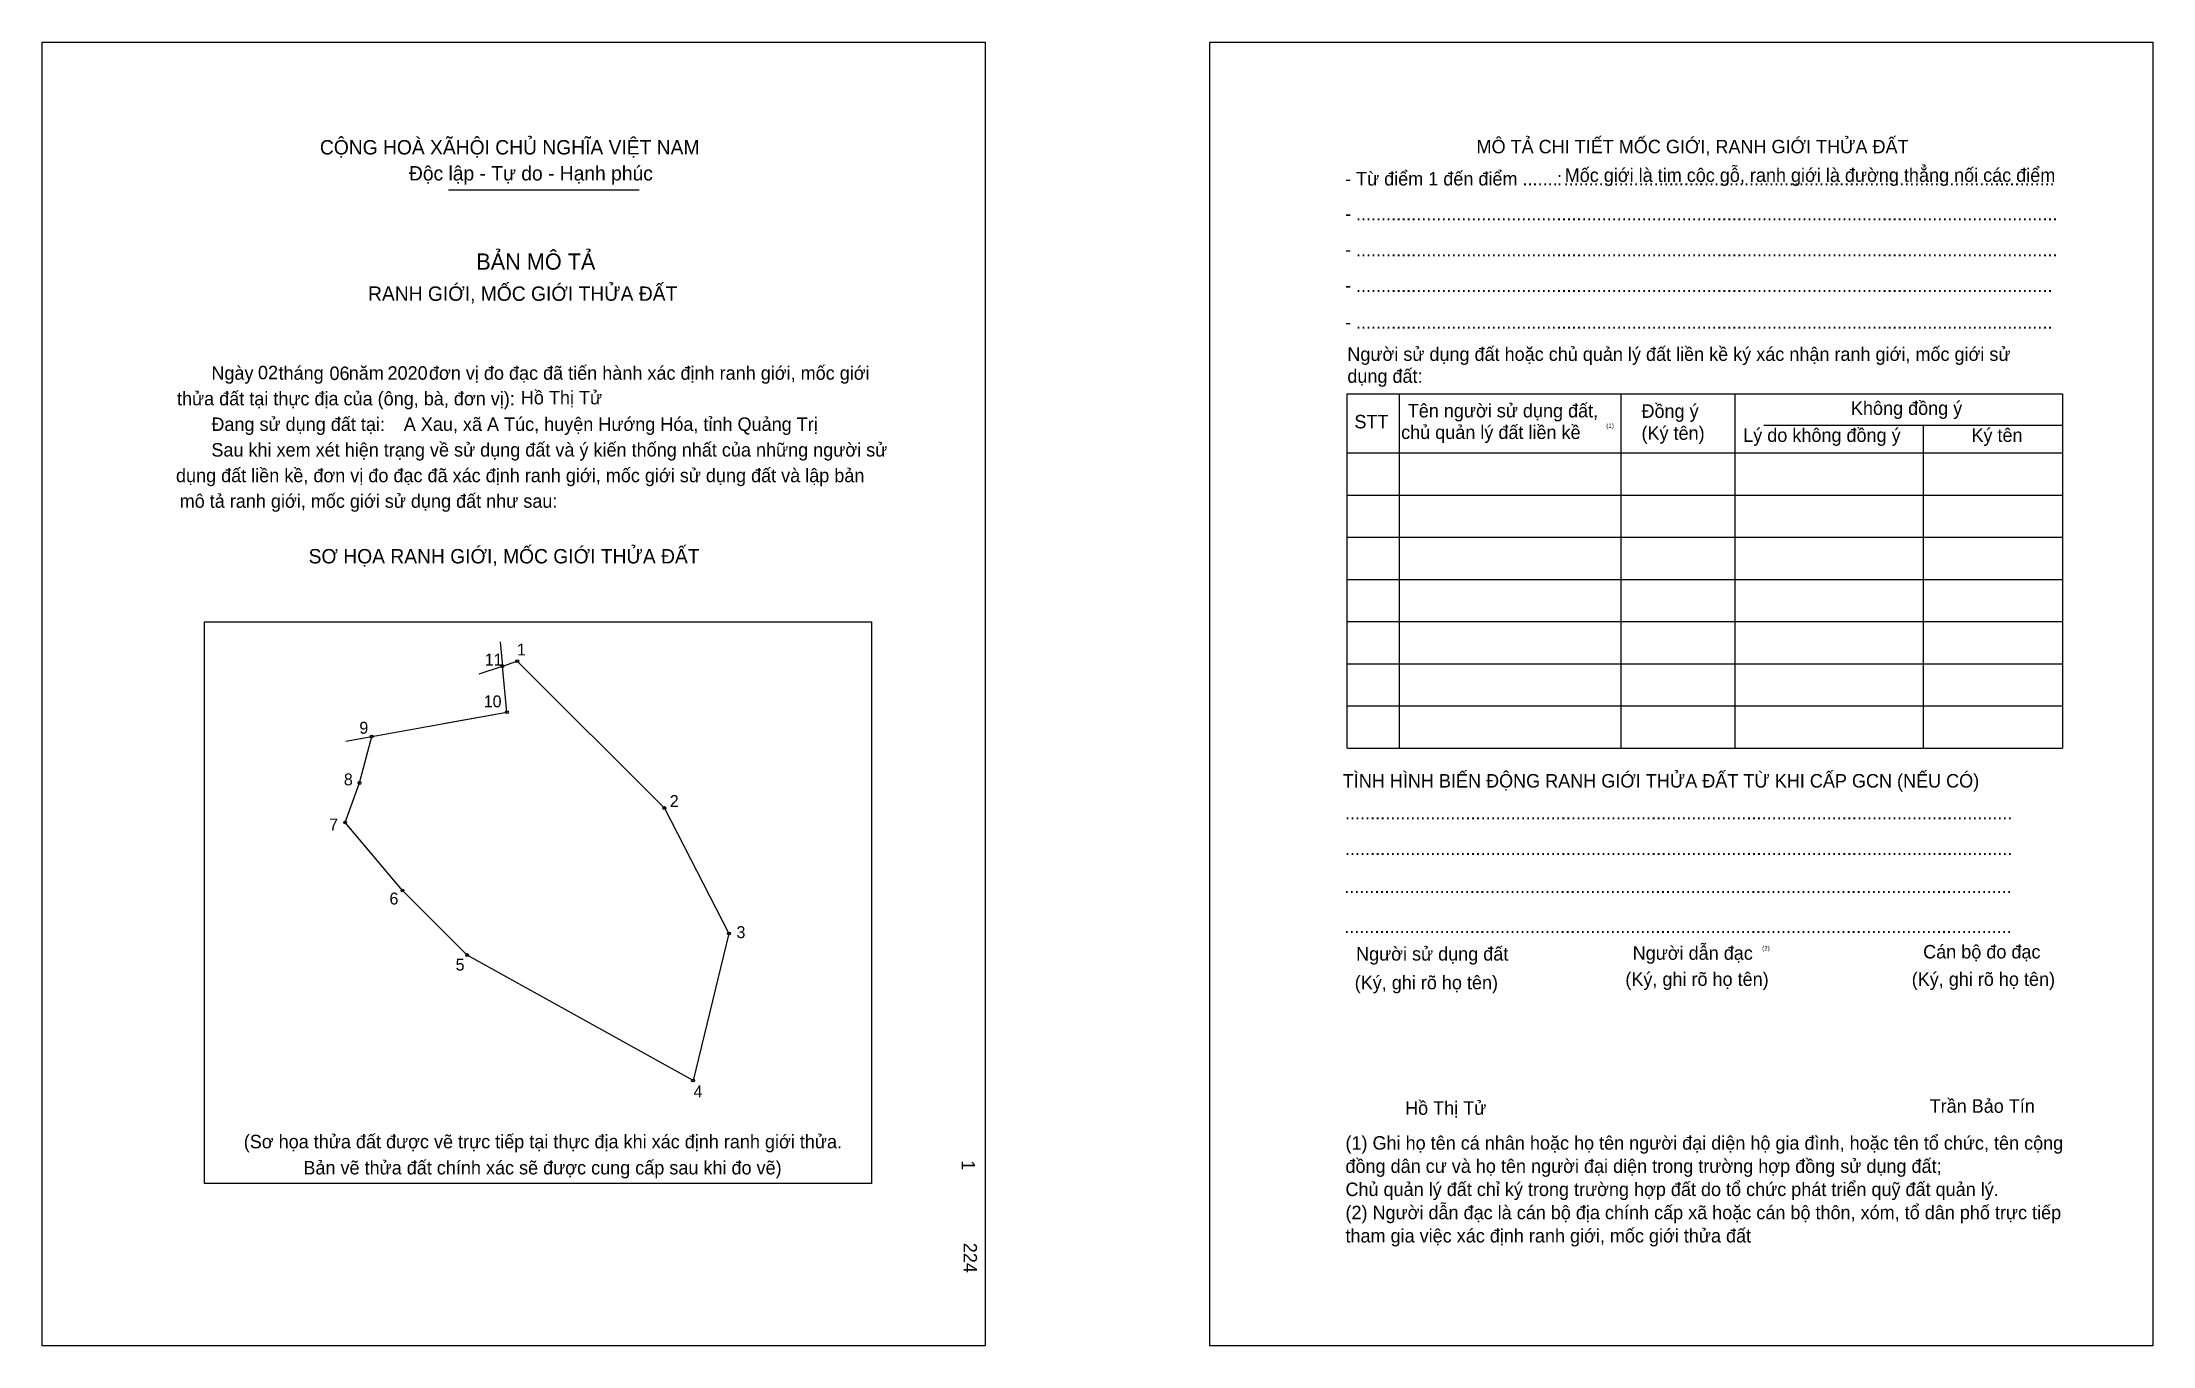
# Model space of a CAD drawing. Extents: x 549886 to 550474, y 1823026 to 1823390.
import ezdxf

# ---------------------------------------------------------------- set-up
doc = ezdxf.new("R2010")
doc.units = 0
for name, color, linetype in [('bmtKhungInTrang1', 7, 'Continuous'), ('bmtKhungInTrang2', 7, 'Continuous'), ('bmtNoiDung', 7, 'Continuous'), ('bmtTemplate', 7, 'Continuous'), ('CanhThua', 7, 'Continuous'), ('MocDinhThua', 7, 'Continuous'), ('RauThua', 7, 'Continuous'), ('SoHieuDinhThua', 7, 'Continuous')]:
    doc.layers.add(name, color=color, linetype=linetype)

msp = doc.modelspace()

# ---------------------------------------------------------------- linework, layer by layer
at = {"layer": 'bmtKhungInTrang1'}
msp.add_lwpolyline([(549885.52, 1823389.65), (550148.43, 1823389.65), (550148.43, 1823026), (549885.52, 1823026)], close=True, dxfattribs=at)
at = {"layer": 'bmtKhungInTrang2'}
msp.add_lwpolyline([(550211.13, 1823389.65), (550474.04, 1823389.65), (550474.04, 1823026), (550211.13, 1823026)], close=True, dxfattribs=at)
at = {"layer": 'bmtTemplate'}
for p, q in [((549998.82, 1823348.43), (550051.98, 1823348.43)), ((550263.87, 1823291.57), (550263.87, 1823192.71)), ((550325.72, 1823291.57), (550325.72, 1823192.71)), ((550357.54, 1823291.68), (550357.54, 1823192.71)), ((550448.87, 1823291.57), (550448.87, 1823192.71)), ((550365.61, 1823282.86), (550448.87, 1823282.86)), ((550249.45, 1823275.09), (550448.87, 1823275.09)), ((550249.45, 1823263.32), (550448.87, 1823263.32)), ((550249.45, 1823251.55), (550448.87, 1823251.55)), ((550249.45, 1823239.78), (550448.87, 1823239.78)), ((550249.45, 1823228.01), (550448.87, 1823228.01)), ((550249.45, 1823216.24), (550448.87, 1823216.24)), ((550249.45, 1823204.48), (550448.87, 1823204.48)), ((550249.45, 1823192.71), (550448.87, 1823192.71))]:
    msp.add_line(p, q, dxfattribs=at)
for points in [[(550249.33, 1823291.57), (550448.87, 1823291.57)], [(550249.33, 1823291.57), (550249.33, 1823192.71)], [(550410.06, 1823282.74), (550410.06, 1823192.71)]]:
    msp.add_lwpolyline(points, dxfattribs=at)
msp.add_lwpolyline([(549930.75, 1823071.29), (549930.75, 1823228), (550116.78, 1823228), (550116.78, 1823071.29)], close=True, dxfattribs=at)
at = {"layer": 'CanhThua'}
for p, q in [((550013.87, 1823215.62), (550018, 1823217)), ((550015.1, 1823202.75), (550013.87, 1823215.62)), ((550018, 1823217), (550059, 1823176)), ((549977.41, 1823195.95), (550015.1, 1823202.75)), ((549974, 1823183), (549977.41, 1823195.95)), ((549970, 1823172), (549974, 1823183)), ((550059, 1823176), (550077, 1823141)), ((549986, 1823153), (549970, 1823172)), ((550004, 1823135), (549986, 1823153)), ((550077, 1823141), (550067, 1823100)), ((550067, 1823100), (550004, 1823135))]:
    msp.add_line(p, q, dxfattribs=at)
at = {"layer": 'MocDinhThua'}
for centre in [(550018, 1823217), (550013.87, 1823215.62), (550015.1, 1823202.75), (549977.41, 1823195.95), (549974, 1823183), (550059, 1823176), (549970, 1823172), (549986, 1823153), (550077, 1823141), (550004, 1823135), (550067, 1823100)]:
    msp.add_circle(centre, 0.399, dxfattribs=at)
at = {"layer": 'RauThua'}
for p, q in [((550013.21, 1823222.42), (550013.87, 1823215.62)), ((550007.39, 1823213.46), (550013.87, 1823215.62)), ((549997.91, 1823199.65), (550015.1, 1823202.75)), ((549970.19, 1823194.65), (549977.41, 1823195.95))]:
    msp.add_line(p, q, dxfattribs=at)

# ---------------------------------------------------------------- texts
at = {"layer": 'bmtNoiDung'}
for s, height, p in [('02', 3.762, (549945.68, 1823295.62)), ('06', 3.762, (549965.63, 1823295.41)), ('2020', 3.762, (549981.81, 1823295.49)), ('Hồ Thị Tử', 3.762, (550018.98, 1823288.62)), ('A Xau, xã A Túc, huyện Hướng Hóa, tỉnh Quảng Trị', 3.7618, (549986.34, 1823281.22)), ('Hồ Thị Tử', 3.762, (550265.54, 1823090.45))]:
    msp.add_text(s, height=height, dxfattribs=at).set_placement(p)
for s, height, p in [('1', 3.76, (550141.88, 1823077.77)), ('224', 3.762, (550142.42, 1823054.74))]:
    msp.add_text(s, height=height, rotation=270, dxfattribs=at).set_placement(p)
at = {"layer": 'bmtTemplate'}
for s, height, p in [('CỘNG HOÀ XÃHỘI CHỦ NGHĨA VIỆT NAM', 4.0126, (549962.96, 1823358.33)), ('MÔ TẢ CHI TIẾT MỐC GIỚI, RANH GIỚI THỬA ĐẤT', 3.7604, (550285.47, 1823358.65)), ('Độc lập - Tự do - Hạnh phúc', 4.0126, (549987.78, 1823351.07)), ('- Từ điểm 1 đến điểm .......', 3.7604, (550248.81, 1823349.68)), (':', 3.76, (550307.89, 1823349.68)), ('Mốc giới là tim cộc gỗ, ranh giới là đường thẳng nối các điểm', 3.7604, (550310.06, 1823350.68)), ('..................................................................................................', 3.7604, (550309.75, 1823349.68)), ('- ............................................................................................................................................', 3.76041, (550248.81, 1823339.94)), ('BẢN MÔ TẢ', 4.514, (550006.56, 1823326.2)), ('- ............................................................................................................................................', 3.76041, (550248.81, 1823329.93)), ('RANH GIỚI, MỐC GIỚI THỬA ĐẤT', 4.0126, (549976.38, 1823317.5)), ('- ...........................................................................................................................................', 3.76041, (550248.81, 1823319.93)), ('- ...........................................................................................................................................', 3.76041, (550248.81, 1823309.69)), ('Ngày     tháng     năm         đơn vị đo đạc đã tiến hành xác định ranh giới, mốc giới ', 3.7618, (549932.69, 1823295.49)), ('Người sử dụng đất hoặc chủ quản lý đất liền kề ký xác nhận ranh giới, mốc giới sử', 3.7604, (550249.45, 1823300.75)), ('dụng đất:', 3.76, (550249.45, 1823294.63)), ('thửa đất tại thực địa của (ông, bà, đơn vị):', 3.7618, (549923.1, 1823288.35)), ('Tên người sử dụng đất,', 3.7604, (550266.3, 1823284.98)), ('Đồng ý', 3.76, (550331.47, 1823284.86)), ('Không đồng ý', 3.7604, (550389.87, 1823285.68)), ('Đang sử dụng đất tại:', 3.7618, (549932.69, 1823281.2)), ('STT', 3.76, (550251.42, 1823281.92)), ('chủ quản lý đất liền kề', 3.7604, (550264.45, 1823278.96)), ('(1)', 1.254, (550321.65, 1823282.05)), ('(Ký tên)', 3.76, (550331.47, 1823278.74)), ('Lý do không đồng ý', 3.7604, (550359.84, 1823278.15)), ('Ký tên', 3.76, (550423.48, 1823278.15)), ('Sau khi xem xét hiện trạng về sử dụng đất và ý kiến thống nhất của những người sử ', 3.7618, (549932.69, 1823274.06)), ('dụng đất liền kề, đơn vị đo đạc đã xác định ranh giới, mốc giới sử dụng đất và lập bản', 3.7618, (549922.82, 1823266.91)), ('mô tả ranh giới, mốc giới sử dụng đất như sau:', 3.7618, (549923.85, 1823259.77)), ('SƠ HỌA RANH GIỚI, MỐC GIỚI THỬA ĐẤT', 4.0126, (549959.8, 1823244.25)), ('TÌNH HÌNH BIẾN ĐỘNG RANH GIỚI THỬA ĐẤT TỪ KHI CẤP GCN (NẾU CÓ)', 3.7604, (550248.18, 1823181.73)), ('.....................................................................................................................................', 3.76605, (550248.81, 1823172.88)), ('.....................................................................................................................................', 3.76605, (550248.81, 1823162.88)), ('.....................................................................................................................................', 3.76605, (550248.62, 1823152.29)), ('.....................................................................................................................................', 3.76605, (550248.62, 1823141.11)), ('Người sử dụng đất', 3.7604, (550251.88, 1823133.46)), ('Người dẫn đạc', 3.7604, (550329.01, 1823133.69)), ('(2)', 1.254, (550365.12, 1823136.29)), ('Cán bộ đo đạc', 3.7604, (550410.02, 1823134.05)), ('(Ký, ghi rõ họ tên)', 3.7604, (550251.5, 1823125.46)), ('(Ký, ghi rõ họ tên)', 3.7604, (550326.97, 1823126.4)), ('(Ký, ghi rõ họ tên)', 3.7604, (550406.82, 1823126.4)), ('Trần Bảo Tín', 3.7604, (550411.81, 1823091.01)), ('(Sơ họa thửa đất được vẽ trực tiếp tại thực địa khi xác định ranh giới thửa.', 3.7618, (549941.72, 1823081.09)), ('(1) Ghi họ tên cá nhân hoặc họ tên người đại diện hộ gia đình, hoặc tên tổ chức, tên cộng', 3.7604, (550248.93, 1823080.72)), ('Bản vẽ thửa đất chính xác sẽ được cung cấp sau khi đo vẽ)', 3.7618, (549958.35, 1823073.81)), ('đồng dân cư và họ tên người đại diện trong trường hợp đồng sử dụng đất;', 3.7604, (550248.93, 1823074.25)), ('Chủ quản lý đất chỉ ký trong trường hợp đất do tổ chức phát triển quỹ đất quản lý.', 3.7604, (550248.93, 1823067.78)), ('(2) Người dẫn đạc là cán bộ địa chính cấp xã hoặc cán bộ thôn, xóm, tổ dân phố trực tiếp', 3.7604, (550248.93, 1823061.31)), ('tham gia việc xác định ranh giới, mốc giới thửa đất', 3.7604, (550248.93, 1823054.83))]:
    msp.add_text(s, height=height, dxfattribs=at).set_placement(p)
at = {"layer": 'SoHieuDinhThua'}
for s, height, p in [('11', 3.325, (550008.92, 1823215.77)), ('1', 3.33, (550017.9, 1823218.57)), ('10', 3.325, (550008.65, 1823204.1)), ('9', 3.33, (549973.96, 1823196.73)), ('8', 3.33, (549969.64, 1823182.33)), ('2', 3.33, (550060.52, 1823176.3)), ('7', 3.33, (549965.54, 1823169.76)), ('6', 3.33, (549982.36, 1823149.09)), ('3', 3.33, (550079.12, 1823139.73)), ('5', 3.33, (550000.8, 1823130.68)), ('4', 3.33, (550067.15, 1823095.29))]:
    msp.add_text(s, height=height, dxfattribs=at).set_placement(p)

doc.saveas('drawing.dxf')
